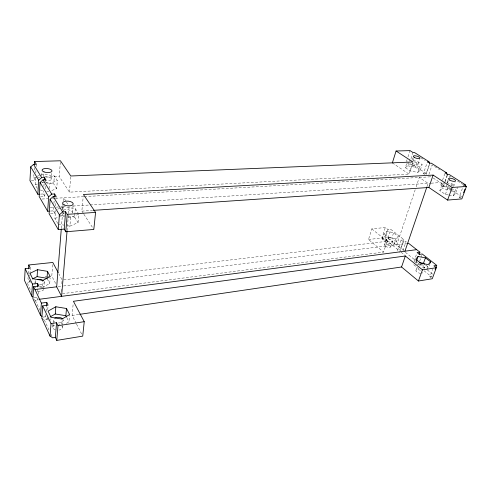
<?xml version="1.0" encoding="UTF-8"?>
<svg xmlns="http://www.w3.org/2000/svg" width="491" height="491" viewBox="0 0 491 491"><rect width="100%" height="100%" fill="white"/><g stroke="black" fill="none" stroke-linecap="round" stroke-linejoin="round"><path stroke-width="0.37" stroke-dasharray="2.46 1.84" d="M28.073 277.329L27.993 278.778L29.497 282L26.968 282.294L31.344 291.764M28.282 273.696L28.527 269.344M31.314 180.578L35.389 180.4L33.732 177.595L33.904 174.532M34.161 169.947L34.296 167.652M29.497 282L29.577 280.539M29.834 276.169L29.982 274.696M29.957 273.984L30.258 268.884M37.304 188.421L35.199 184.825L35.671 176.735L36.377 177.92M35.818 173.065L35.984 170.131M36.199 166.467L36.328 164.27M34.971 284.314L35.143 281.546M41.735 175.852L41.968 172.138M43.447 176.963L43.631 174.047L54.323 175.981L57.312 180.639L56.717 188.679L51.027 190.778M34.131 299.59L35.37 300.474L37.96 300.13L36.739 297.515L36.837 296.036M37.126 291.586L37.408 287.143M40.575 196.492L44.773 196.259L43.417 193.963L43.607 190.968M43.895 186.47L44.141 182.726M37.96 300.13L38.059 298.645M38.353 294.189L38.599 290.469M44.773 196.259L45.019 192.497M45.264 188.74L45.46 185.733M45.706 181.971L45.853 179.712M39.446 286.934L42.343 287.413L42.778 281.085M49.094 188.605L49.45 183.431L57.312 180.639M43.803 288.604L44.233 282.386M51.402 179.295L51.813 173.372M56.717 188.679L53.752 183.965L54.323 175.981M41.833 318.193L44.362 319.942L47.032 319.549L45.724 316.744L45.884 314.479M46.105 311.454L46.492 306.163M50.548 213.634L54.869 213.333L53.409 210.866L53.679 207.19M53.942 203.513L54.213 199.837M47.032 319.549L47.197 317.272M47.756 309.692L48.038 305.905M54.869 213.333L55.145 209.645M55.415 205.956L55.692 202.267M55.962 198.579L56.127 196.363M42.343 287.413L49.708 283.626L50.119 278.047M57.821 223.491L54.924 218.538L55.501 210.737M52.641 264.723L51.794 276.034L55.876 283.964M412.728 162.705L409.015 174.109L69.452 192.153L59.258 176.545L60.325 162.288M50.788 320.255L50.904 318.788M55.238 329.78A4.855 2.848 1 0 1 52.795 327.282L53.022 324.398M53.077 323.673L53.359 320.071M62.081 209.614L62.535 203.869M61.344 228.223L62.492 213.763M62.799 209.964L63.161 205.398M63.523 200.831L63.762 197.787L66.07 201.433M60.436 216.249L63.192 215.107L63.357 213.002M63.413 212.302L63.861 206.686L75.35 208.718L78.051 212.922M61.16 291.685L61.406 288.769M61.829 283.669L62.13 280.023L58.908 273.941M69.452 192.153L70.796 175.993M67.089 230.715L69.078 207.055M61.485 324.201L61.866 319.807M67.697 225.768L69.894 226.148L70.624 217.599L78.818 214.125M62.498 327.356L62.627 325.926M62.688 325.208L63.124 320.181M72.478 212.388L73.098 205.244M69.894 226.148L78.044 222.583L74.601 217.114L75.35 208.718M66.402 323.366L68.955 321.851L69.556 315.32M78.044 222.583L78.756 214.831M76.209 323.452L72.091 315.449L73.208 303.524M83.501 213.671L81.85 211.142L83.2 196.774M371.81 228.898L387.123 241.277L383.606 252.073L368.502 239.516L371.81 228.898L385.294 227.474L388.037 229.641L390.787 229.34L403.909 239.633L400.846 248.685L398.938 250.453L397.55 250.631L401.141 239.964L403.909 239.633M368.502 239.516L381.924 237.969L385.294 227.474M406.438 161.643L407.1 159.575M407.99 156.819L409.985 150.608M382.323 239.191L384.042 233.845L386.564 231.506L393.598 232.783L398.219 236.417L396.446 241.738L394.003 244.174L386.883 242.892L382.323 239.191L384.846 236.815L386.564 231.506M413.391 160.618L417.086 161.33L422.137 164.589L420.173 170.5L417.81 172.421L410.329 170.997L405.339 167.664L407.248 161.729M405.339 167.664L407.794 165.798L409.064 161.87M409.273 161.22L409.697 159.906M381.924 237.969L384.631 240.16L388.037 229.641M410.985 158.753L413.005 152.529M384.514 244.868L386.233 239.577M411.998 160.269L413.293 156.285M384.631 240.16L386 240.001L387.878 238.276L390.787 229.34M413.177 160.612L413.87 158.476M386.883 242.892L388.633 237.521L384.042 233.845M410.329 170.997L412.274 165.025L409.764 163.374M396.446 241.738L391.855 238.08L393.598 232.783M420.173 170.5L415.153 167.21L417.086 161.33M390.805 246.642L392.548 241.351M418.056 164.062L419.59 159.415M394.003 244.174L395.777 238.81L398.219 236.417M417.81 172.421L419.787 166.467L422.137 164.589M415.183 189.753L396.826 244.69L404.94 251.196M416.147 186.856L419.289 177.46L428.127 183.364L427.145 186.255M424.623 174.434L423.432 173.648L427.446 161.699M423.432 173.648L426.274 173.501L429.699 163.38M399.711 252.38L403.326 241.695L406.1 241.357L403.019 250.428M426.053 174.514L429.625 163.939M428.907 174.336L432.111 164.915L439.721 169.751M414.06 261.218L416.853 253.276M451.923 190.281L446.209 186.543L443.336 186.74L440.826 185.089L442.336 180.786M442.587 180.068L445.104 172.906M414.735 261.949L415.22 260.574M448.258 194.927L445.405 194.387L439.838 190.674L442.01 184.512L443.815 182.805M439.838 190.674L442.109 188.495L443.79 183.738M440.826 185.089L443.692 184.892L444.662 182.149M444.907 181.461L447.338 174.587M416.288 263.188L417.012 261.157M443.336 186.74L444.858 182.425M445.116 181.707L447.657 174.526M416.024 270.154L417.233 266.742M447.123 182.658L448.59 178.528M419.688 261.077L421.708 255.406M446.209 186.543L447.191 183.787M447.436 183.094L448.412 180.338M449.394 177.582L449.885 176.208L451.174 177.024M419.805 266.042L420.302 264.655M445.405 194.387L447.62 188.188L442.01 184.512M450.56 187.918L449.83 189.956L442.109 188.495M451.53 185.205L452.021 183.849L444.975 182.511M423.893 268.718L424.384 267.356M453.555 186.586L455.047 182.443M427.029 268.055L427.784 265.981M448.977 195.062L453.261 195.866L455.507 189.679L457.219 187.924M426.734 269.571L428.557 267.337L429.809 263.9M453.261 195.866L455.415 193.62L457.649 187.482M431.307 277.974L429.87 276.814L432.657 269.246M460.779 198.204L459.183 197.155L463.756 184.745M415.183 262.728L416.65 261.372M417.454 264.563L418.933 263.201M429.87 276.814L431.276 276.586L432.786 275.187M54.924 218.538L59.742 216.537M57.631 209.191L60.399 208.08M61.093 207.797L63.861 206.686M35.199 184.825L37.359 184.07M41.68 182.56L43.122 182.057M37.12 176.251L40.735 175.029M41.459 174.784L43.631 174.047M72.091 315.449L78.904 314.449M43.067 317.131L45.724 316.744M62.498 293.679L383.606 252.073M34.155 297.853L36.739 297.515M58.208 286.627L62.774 286.063M63.535 285.965L406.321 243.518M63.652 279.839L387.123 241.277M45.098 276.807L47.332 276.55M48.075 276.464L50.309 276.206M459.183 197.155L461.356 196.983M81.85 211.142L92.554 210.412M50.536 211.056L53.409 210.866M50.211 207.503L53.237 207.306M56.269 207.116L60.055 206.871M60.81 206.821L65.352 206.533M72.969 206.048L430.386 183.223M431.141 183.174L440.175 182.597M42.134 199.021L48.1 198.683M52.58 198.425L54.814 198.296M55.563 198.254L83.642 196.652M84.409 196.609L431.282 176.772L430.233 176.091M40.63 194.117L43.417 193.963M33.732 177.595L37.482 177.441M38.237 177.411L39.734 177.349M45.743 177.104L59.258 176.545M51.899 324.889L55.514 325.465M63.192 215.107L64.616 215.359M68.181 215.985L74.601 217.114M58.84 215.531L64.732 216.562M68.415 217.212L70.624 217.599M58.184 224.111L64.039 225.13M40.182 190.005L43.809 190.655M46.713 191.171L48.891 191.564M416.141 261.979L417.608 262.243M384.846 236.815L391.855 238.08M388.633 237.521L395.777 238.81M45.958 182.566L53.752 183.965M42.146 182.124L45.068 182.646M45.798 182.775L49.45 183.431M447.62 188.188L450.486 188.728M451.204 188.869L455.507 189.679M412.274 165.025L419.787 166.467M407.794 165.798L415.153 167.21M420.91 157.801L425.304 160.588M457.6 181.105L462.749 184.377M452.021 183.849L455.151 185.868M426.274 173.501L412.017 164.166L409.193 164.289L407.407 163.116M433.191 178.024L443.692 184.892M452.555 190.692L461.442 196.51M450.45 190.361L455.415 193.62M392.364 162.902L409.015 174.109M401.141 239.964L403.326 241.695M425.734 265.085L428.557 267.337M387.878 238.276L400.846 248.685M405.388 252.331L414.877 259.948M419.529 263.679L424.911 268M427.305 269.921L433.283 274.721M386 240.001L398.938 250.453M401.098 252.196L405.235 255.541M424.12 270.805L431.276 276.586M413.766 264.71L418.817 268.81M83.912 214.303L93.812 229.45M66.451 202.04L69.139 206.294M76.553 324.121L82.39 335.463M47.351 278.949L49.708 283.626M66.893 317.757L68.955 321.851M29.656 280.3L30.614 282.343M47.517 318.401L48.394 320.279M35.37 300.474L39.857 310.189M44.362 319.942L49.763 331.634M51.033 334.383L51.991 336.445M413.901 161.834A3.48 1.111 16.4 0 1 417.773 163.509A3.48 1.111 16.4 0 1 416.571 164.614A3.48 1.111 16.4 0 1 412.28 163.325M449.916 187.304A3.713 1.221 17.6 0 1 446.417 185.395M450.683 184.997A3.713 1.221 17.6 0 1 453.254 186.598M64.622 214.027A5.297 2.4 4.8 0 1 62.652 213.02M63.419 210.16A5.297 2.4 4.8 0 1 69.759 210.16A5.297 2.4 4.8 0 1 72.324 213.002M44.613 176.674A4.959 2.044 4.8 0 1 51.438 179.043A4.959 2.044 4.8 0 1 44.613 180.467M421.217 264.459A3.498 1.51 19.3 0 1 424.506 266.987A3.498 1.51 19.3 0 1 421.118 267.601M417.964 264.698A3.498 1.51 19.3 0 1 420.357 264.268M422.536 272.437A3.486 1.528 19.4 0 1 422.07 273.106M420.83 273.34A3.486 1.528 19.4 0 1 415.889 270.541A3.486 1.528 19.4 0 1 420.922 270.59M43.754 289.291A4.566 2.461 1.3 0 1 40.956 291.2A4.566 2.461 1.3 0 1 36.42 290.789M35.033 287.855A4.566 2.461 1.3 0 1 35.64 287.315M39.863 286.468A4.566 2.461 1.3 0 1 42.864 287.462M43.932 281.134A4.591 2.437 1.6 0 1 43.318 283.54A4.591 2.437 1.6 0 1 39.065 284.381M35.426 282.804A4.591 2.437 1.6 0 1 36.076 280.404M62.94 319.451A4.879 2.823 1.3 0 1 61.725 322.176A4.879 2.823 1.3 0 1 57.011 322.857M54.802 322.096A4.879 2.823 1.3 0 1 54.016 318.671M61.829 325.938A4.855 2.848 1 0 1 58.945 330.093M52.795 327.282A4.855 2.848 1 0 1 55.219 324.839M58.883 324.594A4.855 2.848 1 0 1 60.049 324.889M387.049 240.829A3.29 1.381 17.7 0 0 392.401 241.682A3.29 1.381 17.7 0 0 388.719 238.896A3.29 1.381 17.7 0 0 387.049 240.829M385.325 246.138A3.277 1.393 17.7 0 0 390.658 246.979A3.277 1.393 17.7 0 0 386.994 244.174A3.277 1.393 17.7 0 0 385.325 246.138"/><path stroke-width="0.74" d="M58.19 272.591L52.813 262.458L28.773 264.987L30.301 268.154L25.188 268.706L24.55 280.533L31.694 296.091L32.928 296.969M392.364 162.902L396.065 151.013L412.962 161.993L70.796 175.993L60.442 160.784L34.64 161.539L36.328 164.27L33.584 164.356L30.7 166.891L29.957 180.633L37.844 194.264L39.237 194.19M28.57 268.614L28.773 264.987M34.468 164.595L34.64 161.539M31.694 296.091L32.418 284.062L25.188 268.706M37.844 194.264L38.691 180.222L30.7 166.891M32.418 284.062L37.647 283.436L38.887 286.014L33.633 286.652L32.897 298.712L40.544 315.375L42.054 316.431M38.691 180.222L41.667 177.595L44.478 177.478L45.853 179.712L43.03 179.835L40.041 182.474L39.176 196.566L47.664 211.247L49.1 211.148M32.363 278.968L37.101 276.629L37.543 269.682L47.51 271.351L50.223 276.654L42.827 280.386L32.633 278.692L30.061 273.291L37.543 269.682M37.457 286.4L37.647 283.436M44.331 179.731L44.478 177.478M40.544 315.375L41.385 303.107L33.633 286.652M47.664 211.247L48.652 196.842L40.041 182.474M41.385 303.107L46.768 302.382L48.093 305.144L42.692 305.887L41.833 318.193L50.045 336.083L52.623 337.82L55.36 337.378L56.766 340.392L82.734 336.126L84.237 321.679L73.417 301.29L405.327 256.001L422.456 269.847L436.346 267.718L432.264 278.747L418.43 281.018L401.552 266.994L79.665 314.338M48.652 196.842L51.739 194.111L54.636 193.951L56.127 196.363L53.212 196.523L50.107 199.272L49.106 213.732L58.276 229.585L64.198 229.107L65.782 231.777L93.812 229.45L95.579 212.376L83.409 194.504L433.117 175.091L452.143 187.458L466.45 186.457L461.841 198.904L447.589 200.089L428.864 187.476L93.315 210.363M47.51 271.351L47.013 278.28L37.101 276.629M46.547 305.408L46.768 302.382M54.427 196.891L54.636 193.951M50.045 336.083L51.015 323.569L42.692 305.887M58.276 229.585L59.417 214.8L50.107 199.272M67.028 231.476L61.584 296.343L56.686 286.818L61.283 228.984M50.1 316.934L55.268 313.995L55.851 306.765L66.5 308.501L69.618 314.596L61.927 319.076L51.015 317.315L48.057 311.104L55.851 306.765M55.36 337.378L56.557 322.734L51.015 323.569M64.198 229.107L65.616 211.75L62.627 211.952L59.417 214.8M56.766 340.392L57.987 325.705L56.557 322.734M65.782 231.777L67.23 214.358L65.616 211.75M66.549 317.076L65.862 315.707L66.5 308.501M404.94 251.196L426.894 186.973M401.552 266.994L405.327 256.001M428.864 187.476L433.117 175.091M416.626 260.611L418.08 256.498L425.445 257.818L430.558 261.838L430.061 263.213M419.154 254.301L419.903 252.178L408.512 243.241L407.051 243.426M424.605 264.183L423.481 263.286L425.445 257.818M418.43 281.018L422.456 269.847M447.589 200.089L452.143 187.458M435.149 269.694L436.745 265.379L422.211 253.988L419.412 254.369L417.105 252.552L419.903 252.178M463.633 192.724L464.928 189.219M430.558 261.838L428.287 264.6L420.799 263.268L415.705 259.193L418.08 256.498M57.987 325.705L84.237 321.679M436.745 265.379L433.921 265.809L436.346 267.718M39.562 299.24L416.681 249.649M34.978 289.506L56.686 286.818M67.23 214.358L95.579 212.376M465.965 186.42L465.204 184.647L463.756 184.745L466.45 186.457M447.338 174.587L446.546 172.826L445.104 172.906L447.657 174.526L449.099 174.446L465.204 184.647M429.699 163.38L428.882 161.637L427.446 161.699L429.864 163.233L431.301 163.172L446.546 172.826M396.065 151.013L409.985 150.608L413.005 152.529L414.422 152.48L428.882 161.637M55.268 313.995L65.862 315.707M419.811 262.636L423.481 263.286M33.584 164.356L41.667 177.595M43.03 179.835L51.739 194.111M53.212 196.523L62.627 211.952M37.973 279.686A4.591 2.437 1.6 0 1 43.337 280.576M54.789 318.094A4.879 2.823 1.3 0 1 62.443 318.769M414.244 157.347A3.498 1.086 16.3 0 0 419.903 158.347A3.498 1.086 16.3 0 0 415.828 155.88A3.498 1.086 16.3 0 0 414.244 157.347M449.609 180.019A3.732 1.203 17.5 0 0 455.544 181.062A3.732 1.203 17.5 0 0 451.039 178.313A3.732 1.203 17.5 0 0 449.609 180.019M64.235 204.956A5.333 2.363 5 0 0 73.073 204.422A5.333 2.363 5 0 0 66.408 201.12A5.333 2.363 5 0 0 64.235 204.956M44.043 171.93A4.99 2.013 5 0 0 51.966 171.15A4.99 2.013 5 0 0 45.092 168.536A4.99 2.013 5 0 0 44.043 171.93"/></g></svg>
